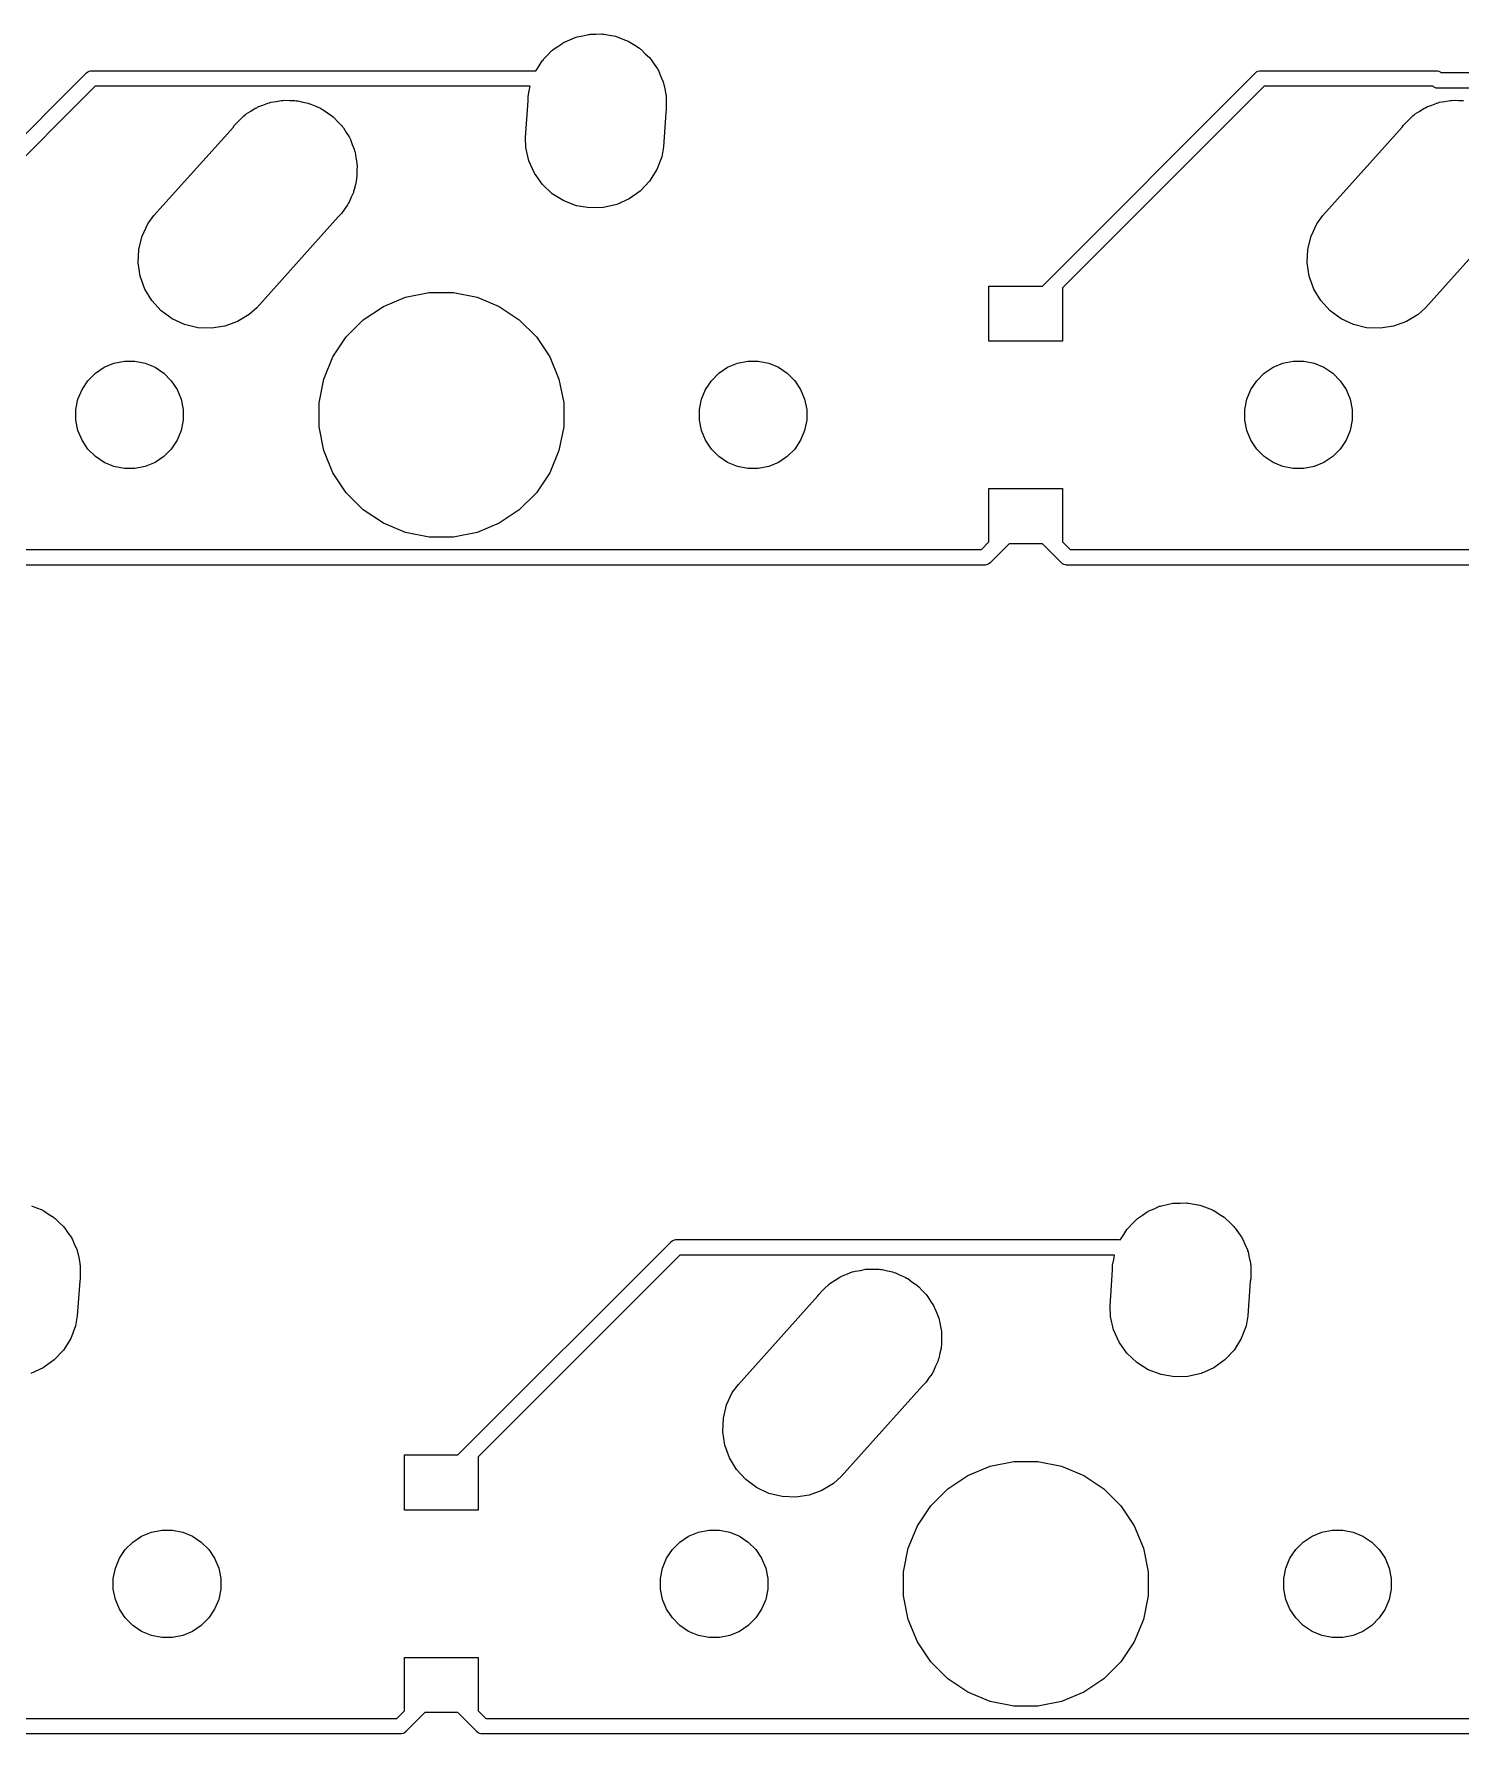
# Model space of a CAD drawing. Extents: x -26.1 to -7.5, y -7.6 to -2.3.
# Drawn here: x -10.236 to -9.32, y -4.317 to -3.227 of the extents above; entities that cross this region are included whole.
import ezdxf

# ---------------------------------------------------------------- set-up
doc = ezdxf.new("R2010")
doc.units = 0
doc.header["$MEASUREMENT"] = 0
doc.layers.add('BLACK', color=7, linetype='CONTINUOUS')

msp = doc.modelspace()

# ---------------------------------------------------------------- linework, layer by layer
at = {"layer": 'BLACK', "linetype": 'CONTINUOUS'}
for p, q in [((-9.8889, -3.22881), (-9.88826, -3.22866)), ((-9.88826, -3.22866), (-9.88766, -3.22841)), ((-9.88766, -3.22841), (-9.88402, -3.22769)), ((-9.88402, -3.22769), (-9.8804, -3.22686)), ((-9.8804, -3.22686), (-9.87974, -3.22684)), ((-9.87974, -3.22684), (-9.8791, -3.22671)), ((-9.8791, -3.22671), (-9.87539, -3.22671)), ((-9.87539, -3.22671), (-9.87168, -3.2266)), ((-9.87168, -3.2266), (-9.87103, -3.22671)), ((-9.87103, -3.22671), (-9.87038, -3.22671)), ((-9.87038, -3.22671), (-9.86674, -3.22743)), ((-9.86674, -3.22743), (-9.86307, -3.22805)), ((-9.86307, -3.22805), (-9.86246, -3.22828)), ((-9.86246, -3.22828), (-9.86182, -3.22841)), ((-9.86182, -3.22841), (-9.85839, -3.22983)), ((-9.90652, -3.24014), (-9.90397, -3.23744)), ((-9.90397, -3.23744), (-9.90344, -3.23706)), ((-9.90344, -3.23706), (-9.90297, -3.2366)), ((-9.90297, -3.2366), (-9.89989, -3.23453)), ((-9.89989, -3.23453), (-9.89686, -3.23238)), ((-9.89686, -3.23238), (-9.89626, -3.23211)), ((-9.89626, -3.23211), (-9.89572, -3.23175)), ((-9.89572, -3.23175), (-9.89229, -3.23033)), ((-9.89229, -3.23033), (-9.8889, -3.22881)), ((-9.85839, -3.22983), (-9.85492, -3.23115)), ((-9.85492, -3.23115), (-9.85437, -3.2315)), ((-9.85437, -3.2315), (-9.85376, -3.23175)), ((-9.85376, -3.23175), (-9.85067, -3.23381)), ((-9.85067, -3.23381), (-9.84753, -3.23578)), ((-9.84753, -3.23578), (-9.84705, -3.23623)), ((-9.84705, -3.23623), (-9.84651, -3.2366)), ((-9.84651, -3.2366), (-9.84388, -3.23922)), ((-9.84388, -3.23922), (-9.84118, -3.24177)), ((-10.2016, -3.25098), (-10.2008, -3.25052)), ((-10.2008, -3.25052), (-10.1998, -3.25023)), ((-10.1998, -3.25023), (-10.1993, -3.25018)), ((-10.1993, -3.25018), (-10.1989, -3.25013)), ((-10.1989, -3.25013), (-10.1986, -3.25016)), ((-10.1986, -3.25016), (-9.91524, -3.25016)), ((-9.91524, -3.25016), (-9.91499, -3.25013)), ((-9.91499, -3.25013), (-9.91475, -3.25016)), ((-9.91475, -3.25016), (-9.91407, -3.25022)), ((-9.91407, -3.25022), (-9.91399, -3.25002)), ((-9.91399, -3.25002), (-9.91193, -3.24693)), ((-9.91193, -3.24693), (-9.90996, -3.24379)), ((-9.90996, -3.24379), (-9.90951, -3.24331)), ((-9.90951, -3.24331), (-9.90914, -3.24277)), ((-9.90914, -3.24277), (-9.90652, -3.24014)), ((-9.84118, -3.24177), (-9.8408, -3.2423)), ((-9.8408, -3.2423), (-9.84034, -3.24277)), ((-9.84034, -3.24277), (-9.83827, -3.24585)), ((-9.83827, -3.24585), (-9.83612, -3.24888)), ((-9.83612, -3.24888), (-9.83585, -3.24948)), ((-9.83585, -3.24948), (-9.83549, -3.25002)), ((-9.83549, -3.25002), (-9.83407, -3.25345)), ((-9.45165, -3.25098), (-9.45078, -3.25052)), ((-9.45078, -3.25052), (-9.44984, -3.25023)), ((-9.44984, -3.25023), (-9.44933, -3.25018)), ((-9.44933, -3.25018), (-9.44886, -3.25013)), ((-9.44886, -3.25013), (-9.44861, -3.25016)), ((-9.44861, -3.25016), (-9.33683, -3.25016)), ((-9.33683, -3.25016), (-9.33658, -3.25013)), ((-9.33658, -3.25013), (-9.33634, -3.25016)), ((-9.33634, -3.25016), (-9.3356, -3.25023)), ((-9.3356, -3.25023), (-9.33466, -3.25052)), ((-9.33466, -3.25052), (-9.33379, -3.25098)), ((-10.3391, -3.38832), (-10.2026, -3.2518)), ((-10.1968, -3.26016), (-10.3261, -3.38949)), ((-10.2026, -3.2518), (-10.2024, -3.2516)), ((-10.2024, -3.2516), (-10.2016, -3.25098)), ((-9.91783, -3.26016), (-10.1968, -3.26016)), ((-9.91831, -3.26299), (-9.91783, -3.26016)), ((-9.83407, -3.25345), (-9.83255, -3.25684)), ((-9.83255, -3.25684), (-9.8324, -3.25748)), ((-9.8324, -3.25748), (-9.83215, -3.25808)), ((-9.83215, -3.25808), (-9.83143, -3.26172)), ((-9.58909, -3.38832), (-9.45257, -3.2518)), ((-9.44679, -3.26016), (-9.57612, -3.38949)), ((-9.45257, -3.2518), (-9.45241, -3.2516)), ((-9.45241, -3.2516), (-9.45165, -3.25098)), ((-9.33863, -3.26016), (-9.44679, -3.26016)), ((-9.33818, -3.26053), (-9.33863, -3.26016)), ((-9.33731, -3.261), (-9.33818, -3.26053)), ((-9.33637, -3.26128), (-9.33731, -3.261)), ((-9.33539, -3.26138), (-9.33637, -3.26128)), ((-9.33514, -3.26135), (-9.33539, -3.26138)), ((-9.16803, -3.26135), (-9.33514, -3.26135)), ((-9.33379, -3.25098), (-9.33334, -3.25135)), ((-9.33334, -3.25135), (-9.16466, -3.25135)), ((-10.0924, -3.27338), (-10.0892, -3.27223)), ((-10.0892, -3.27223), (-10.0861, -3.27093)), ((-10.0861, -3.27093), (-10.0851, -3.27074)), ((-10.0851, -3.27074), (-10.0842, -3.2704)), ((-10.0842, -3.2704), (-10.0808, -3.26989)), ((-10.0808, -3.26989), (-10.0775, -3.26923)), ((-10.0775, -3.26923), (-10.0765, -3.26923)), ((-10.0765, -3.26923), (-10.0756, -3.26908)), ((-10.0756, -3.26908), (-10.0722, -3.26923)), ((-10.0722, -3.26923), (-10.0688, -3.26923)), ((-10.0688, -3.26923), (-10.0678, -3.26942)), ((-10.0678, -3.26942), (-10.0669, -3.26946)), ((-10.0669, -3.26946), (-10.0636, -3.27027)), ((-10.0636, -3.27027), (-10.0602, -3.27093)), ((-10.0602, -3.27093), (-10.0593, -3.27131)), ((-10.0593, -3.27131), (-10.0584, -3.27154)), ((-10.0584, -3.27154), (-10.0553, -3.27297)), ((-9.92065, -3.29296), (-9.91903, -3.26947)), ((-9.91903, -3.26664), (-9.91831, -3.26299)), ((-9.91903, -3.26947), (-9.91903, -3.26664)), ((-9.83143, -3.26172), (-9.8306, -3.26534)), ((-9.8306, -3.26534), (-9.83058, -3.266)), ((-9.83058, -3.266), (-9.83045, -3.26664)), ((-9.83045, -3.26664), (-9.83045, -3.27035)), ((-9.83045, -3.27035), (-9.8304, -3.27188)), ((-9.8304, -3.27188), (-9.83045, -3.27253)), ((-9.3424, -3.27338), (-9.33921, -3.27223)), ((-9.33921, -3.27223), (-9.33608, -3.27093)), ((-9.33608, -3.27093), (-9.33512, -3.27074)), ((-9.33512, -3.27074), (-9.3342, -3.2704)), ((-9.3342, -3.2704), (-9.33085, -3.26989)), ((-9.33085, -3.26989), (-9.32753, -3.26923)), ((-9.32753, -3.26923), (-9.32654, -3.26923)), ((-9.32654, -3.26923), (-9.32557, -3.26908)), ((-9.32557, -3.26908), (-9.32219, -3.26923)), ((-9.32219, -3.26923), (-9.3188, -3.26923)), ((-10.1076, -3.28529), (-10.1053, -3.28305)), ((-10.1053, -3.28305), (-10.1047, -3.28232)), ((-10.1047, -3.28232), (-10.1038, -3.28151)), ((-10.1038, -3.28151), (-10.1014, -3.27912)), ((-10.1014, -3.27912), (-10.1006, -3.27857)), ((-10.1006, -3.27857), (-10.0999, -3.27791)), ((-10.0999, -3.27791), (-10.097, -3.27615)), ((-10.097, -3.27615), (-10.0941, -3.27427)), ((-10.0941, -3.27427), (-10.0932, -3.27389)), ((-10.0932, -3.27389), (-10.0924, -3.27338)), ((-10.0553, -3.27297), (-10.0522, -3.27427)), ((-10.0522, -3.27427), (-10.0514, -3.27482)), ((-10.0514, -3.27482), (-10.0505, -3.27523)), ((-10.0505, -3.27523), (-10.0477, -3.27724)), ((-10.0477, -3.27724), (-10.0449, -3.27912)), ((-10.0449, -3.27912), (-10.0442, -3.27981)), ((-10.0442, -3.27981), (-10.0434, -3.28039)), ((-10.0434, -3.28039), (-10.0412, -3.28289)), ((-10.0412, -3.28289), (-10.0388, -3.28529)), ((-9.83075, -3.27687), (-9.83228, -3.29905)), ((-9.83045, -3.27536), (-9.83075, -3.27687)), ((-9.83045, -3.27253), (-9.83045, -3.27536)), ((-9.35757, -3.28529), (-9.35533, -3.28305)), ((-9.35533, -3.28305), (-9.35468, -3.28232)), ((-9.35468, -3.28232), (-9.35379, -3.28151)), ((-9.35379, -3.28151), (-9.3514, -3.27912)), ((-9.3514, -3.27912), (-9.35058, -3.27857)), ((-9.35058, -3.27857), (-9.34986, -3.27791)), ((-9.34986, -3.27791), (-9.34696, -3.27615)), ((-9.34696, -3.27615), (-9.34415, -3.27427)), ((-9.34415, -3.27427), (-9.34324, -3.27389)), ((-9.34324, -3.27389), (-9.3424, -3.27338)), ((-10.1592, -3.34304), (-10.1082, -3.28629)), ((-10.1082, -3.28629), (-10.1076, -3.28529)), ((-10.0388, -3.28529), (-10.0382, -3.2861)), ((-10.0382, -3.2861), (-10.0376, -3.28683)), ((-10.0376, -3.28683), (-10.0358, -3.28973)), ((-10.0358, -3.28973), (-10.0339, -3.29254)), ((-10.0339, -3.29254), (-10.0335, -3.29345)), ((-10.0335, -3.29345), (-10.033, -3.29429)), ((-9.92046, -3.29949), (-9.92065, -3.29296)), ((-9.40916, -3.34304), (-9.35824, -3.28629)), ((-9.35824, -3.28629), (-9.35757, -3.28529)), ((-10.033, -3.29429), (-10.0319, -3.29747)), ((-10.0319, -3.29747), (-10.0306, -3.3006)), ((-10.0306, -3.3006), (-10.0304, -3.30156)), ((-10.0304, -3.30156), (-10.03, -3.30249)), ((-10.03, -3.30249), (-10.0295, -3.30584)), ((-9.91851, -3.308), (-9.92046, -3.29949)), ((-9.83228, -3.29905), (-9.83337, -3.3055)), ((-10.0295, -3.30584), (-10.0289, -3.30916)), ((-10.0289, -3.30916), (-10.0289, -3.31014)), ((-10.0289, -3.31014), (-10.0287, -3.31111)), ((-10.0287, -3.31111), (-10.0289, -3.3145)), ((-10.0289, -3.3145), (-10.0289, -3.31788)), ((-9.91493, -3.31596), (-9.91851, -3.308)), ((-9.90988, -3.32307), (-9.91493, -3.31596)), ((-9.83647, -3.31365), (-9.8411, -3.32105)), ((-9.83337, -3.3055), (-9.83647, -3.31365)), ((-10.0306, -3.32644), (-10.031, -3.32735)), ((-10.0299, -3.32312), (-10.0306, -3.32644)), ((-10.0291, -3.31983), (-10.0299, -3.32312)), ((-10.0289, -3.31788), (-10.0291, -3.31885)), ((-10.0291, -3.31885), (-10.0291, -3.31983)), ((-9.90353, -3.32905), (-9.90988, -3.32307)), ((-9.8411, -3.32105), (-9.84708, -3.3274)), ((-10.0349, -3.33621), (-10.0369, -3.33894)), ((-10.0345, -3.33532), (-10.0349, -3.33621)), ((-10.0339, -3.3345), (-10.0345, -3.33532)), ((-10.0326, -3.33137), (-10.0339, -3.3345)), ((-10.0312, -3.3283), (-10.0326, -3.33137)), ((-10.031, -3.32735), (-10.0312, -3.3283)), ((-9.89614, -3.33368), (-9.90353, -3.32905)), ((-9.88798, -3.33678), (-9.89614, -3.33368)), ((-9.87938, -3.33823), (-9.88798, -3.33678)), ((-9.86215, -3.33603), (-9.87066, -3.33798)), ((-9.85419, -3.33245), (-9.86215, -3.33603)), ((-9.84708, -3.3274), (-9.85419, -3.33245)), ((-10.1667, -3.35622), (-10.163, -3.34831)), ((-10.163, -3.34831), (-10.1592, -3.34304)), ((-10.041, -3.34399), (-10.0932, -3.4022)), ((-10.0388, -3.34175), (-10.041, -3.34399)), ((-10.0369, -3.33894), (-10.0388, -3.34175)), ((-9.87066, -3.33798), (-9.87938, -3.33823)), ((-9.41672, -3.35622), (-9.41303, -3.34831)), ((-9.41303, -3.34831), (-9.40916, -3.34304)), ((-9.291, -3.34399), (-9.34323, -3.4022)), ((-10.1688, -3.36469), (-10.1667, -3.35622)), ((-9.4188, -3.36469), (-9.41672, -3.35622)), ((-10.1692, -3.37341), (-10.1688, -3.36469)), ((-9.41918, -3.37341), (-9.4188, -3.36469)), ((-10.1679, -3.38203), (-10.1692, -3.37341)), ((-9.41786, -3.38203), (-9.41918, -3.37341)), ((-10.1649, -3.39023), (-10.1679, -3.38203)), ((-10.1604, -3.39769), (-10.1649, -3.39023)), ((-9.62336, -3.42376), (-9.62336, -3.38832)), ((-9.62336, -3.38832), (-9.58909, -3.38832)), ((-9.57612, -3.38949), (-9.57612, -3.42376)), ((-9.41488, -3.39023), (-9.41786, -3.38203)), ((-9.41035, -3.39769), (-9.41488, -3.39023)), ((-10.1545, -3.40413), (-10.1604, -3.39769)), ((-10.0932, -3.4022), (-10.098, -3.40661)), ((-10.0248, -3.41003), (-10.0119, -3.40143)), ((-10.0119, -3.40143), (-9.99764, -3.39552)), ((-9.99764, -3.39552), (-9.98247, -3.3925)), ((-9.98247, -3.3925), (-9.96701, -3.3925)), ((-9.96701, -3.3925), (-9.95184, -3.39552)), ((-9.95184, -3.39552), (-9.93756, -3.40143)), ((-9.93756, -3.40143), (-9.9247, -3.41003)), ((-9.40446, -3.40413), (-9.41035, -3.39769)), ((-9.34323, -3.4022), (-9.34805, -3.40661)), ((-10.1474, -3.40929), (-10.1545, -3.40413)), ((-10.1395, -3.41298), (-10.1474, -3.40929)), ((-10.131, -3.41506), (-10.1395, -3.41298)), ((-10.1137, -3.41412), (-10.1223, -3.41544)), ((-10.1055, -3.41114), (-10.1137, -3.41412)), ((-10.098, -3.40661), (-10.1055, -3.41114)), ((-10.0357, -3.42096), (-10.0248, -3.41003)), ((-9.9247, -3.41003), (-9.91377, -3.42096)), ((-9.39743, -3.40929), (-9.40446, -3.40413)), ((-9.38952, -3.41298), (-9.39743, -3.40929)), ((-9.38105, -3.41506), (-9.38952, -3.41298)), ((-9.36371, -3.41412), (-9.37233, -3.41544)), ((-9.35551, -3.41114), (-9.36371, -3.41412)), ((-9.34805, -3.40661), (-9.35551, -3.41114)), ((-10.1223, -3.41544), (-10.131, -3.41506)), ((-10.0443, -3.43382), (-10.0357, -3.42096)), ((-9.91377, -3.42096), (-9.90517, -3.43382)), ((-9.57612, -3.42376), (-9.62336, -3.42376)), ((-9.37233, -3.41544), (-9.38105, -3.41506)), ((-10.0502, -3.4481), (-10.0443, -3.43382)), ((-9.90517, -3.43382), (-9.89926, -3.4481)), ((-10.2015, -3.44904), (-10.1967, -3.44424)), ((-10.1967, -3.44424), (-10.1911, -3.44047)), ((-10.1911, -3.44047), (-10.1848, -3.43788)), ((-10.1848, -3.43788), (-10.1781, -3.43655)), ((-10.1781, -3.43655), (-10.1713, -3.43655)), ((-10.1713, -3.43655), (-10.1647, -3.43788)), ((-10.1647, -3.43788), (-10.1584, -3.44047)), ((-10.1584, -3.44047), (-10.1528, -3.44424)), ((-10.1528, -3.44424), (-10.148, -3.44904)), ((-9.8015, -3.44904), (-9.7967, -3.44424)), ((-9.7967, -3.44424), (-9.79106, -3.44047)), ((-9.79106, -3.44047), (-9.78479, -3.43788)), ((-9.78479, -3.43788), (-9.77813, -3.43655)), ((-9.77813, -3.43655), (-9.77135, -3.43655)), ((-9.77135, -3.43655), (-9.76469, -3.43788)), ((-9.76469, -3.43788), (-9.75842, -3.44047)), ((-9.75842, -3.44047), (-9.75278, -3.44424)), ((-9.75278, -3.44424), (-9.74798, -3.44904)), ((-9.4515, -3.44904), (-9.4467, -3.44424)), ((-9.4467, -3.44424), (-9.44106, -3.44047)), ((-9.44106, -3.44047), (-9.43479, -3.43788)), ((-9.43479, -3.43788), (-9.42813, -3.43655)), ((-9.42813, -3.43655), (-9.42135, -3.43655)), ((-9.42135, -3.43655), (-9.41469, -3.43788)), ((-9.41469, -3.43788), (-9.40842, -3.44047)), ((-9.40842, -3.44047), (-9.40278, -3.44424)), ((-9.40278, -3.44424), (-9.39798, -3.44904)), ((-10.2079, -3.46095), (-10.2053, -3.45468)), ((-10.2053, -3.45468), (-10.2015, -3.44904)), ((-10.148, -3.44904), (-10.1442, -3.45468)), ((-10.1442, -3.45468), (-10.1416, -3.46095)), ((-10.0532, -3.46327), (-10.0502, -3.4481)), ((-9.89926, -3.4481), (-9.89624, -3.46327)), ((-9.80787, -3.46095), (-9.80527, -3.45468)), ((-9.80527, -3.45468), (-9.8015, -3.44904)), ((-9.74798, -3.44904), (-9.74421, -3.45468)), ((-9.74421, -3.45468), (-9.74162, -3.46095)), ((-9.45787, -3.46095), (-9.45527, -3.45468)), ((-9.45527, -3.45468), (-9.4515, -3.44904)), ((-9.39798, -3.44904), (-9.39421, -3.45468)), ((-9.39421, -3.45468), (-9.39162, -3.46095)), ((-10.2092, -3.46761), (-10.2079, -3.46095)), ((-10.2092, -3.47439), (-10.2092, -3.46761)), ((-10.1416, -3.46095), (-10.1403, -3.46761)), ((-10.1403, -3.46761), (-10.1403, -3.47439)), ((-10.0532, -3.47873), (-10.0532, -3.46327)), ((-9.89624, -3.46327), (-9.89624, -3.47873)), ((-9.80919, -3.46761), (-9.80787, -3.46095)), ((-9.80919, -3.47439), (-9.80919, -3.46761)), ((-9.74162, -3.46095), (-9.74029, -3.46761)), ((-9.74029, -3.46761), (-9.74029, -3.47439)), ((-9.45919, -3.46761), (-9.45787, -3.46095)), ((-9.45919, -3.47439), (-9.45919, -3.46761)), ((-9.39162, -3.46095), (-9.39029, -3.46761)), ((-9.39029, -3.46761), (-9.39029, -3.47439)), ((-10.2079, -3.48105), (-10.2092, -3.47439)), ((-10.1403, -3.47439), (-10.1416, -3.48105)), ((-10.0502, -3.4939), (-10.0532, -3.47873)), ((-9.89624, -3.47873), (-9.89926, -3.4939)), ((-9.80787, -3.48105), (-9.80919, -3.47439)), ((-9.74029, -3.47439), (-9.74162, -3.48105)), ((-9.45787, -3.48105), (-9.45919, -3.47439)), ((-9.39029, -3.47439), (-9.39162, -3.48105)), ((-10.2053, -3.48732), (-10.2079, -3.48105)), ((-10.2015, -3.49296), (-10.2053, -3.48732)), ((-10.1442, -3.48732), (-10.148, -3.49296)), ((-10.1416, -3.48105), (-10.1442, -3.48732)), ((-9.80527, -3.48732), (-9.80787, -3.48105)), ((-9.8015, -3.49296), (-9.80527, -3.48732)), ((-9.74421, -3.48732), (-9.74798, -3.49296)), ((-9.74162, -3.48105), (-9.74421, -3.48732)), ((-9.45527, -3.48732), (-9.45787, -3.48105)), ((-9.4515, -3.49296), (-9.45527, -3.48732)), ((-9.39421, -3.48732), (-9.39798, -3.49296)), ((-9.39162, -3.48105), (-9.39421, -3.48732)), ((-10.1967, -3.49776), (-10.2015, -3.49296)), ((-10.1911, -3.50153), (-10.1967, -3.49776)), ((-10.1528, -3.49776), (-10.1584, -3.50153)), ((-10.148, -3.49296), (-10.1528, -3.49776)), ((-10.0443, -3.50818), (-10.0502, -3.4939)), ((-9.89926, -3.4939), (-9.90517, -3.50818)), ((-9.7967, -3.49776), (-9.8015, -3.49296)), ((-9.79106, -3.50153), (-9.7967, -3.49776)), ((-9.75278, -3.49776), (-9.75842, -3.50153)), ((-9.74798, -3.49296), (-9.75278, -3.49776)), ((-9.4467, -3.49776), (-9.4515, -3.49296)), ((-9.44106, -3.50153), (-9.4467, -3.49776)), ((-9.40278, -3.49776), (-9.40842, -3.50153)), ((-9.39798, -3.49296), (-9.40278, -3.49776)), ((-10.1848, -3.50412), (-10.1911, -3.50153)), ((-10.1781, -3.50545), (-10.1848, -3.50412)), ((-10.1713, -3.50545), (-10.1781, -3.50545)), ((-10.1647, -3.50412), (-10.1713, -3.50545)), ((-10.1584, -3.50153), (-10.1647, -3.50412)), ((-10.0357, -3.52104), (-10.0443, -3.50818)), ((-9.90517, -3.50818), (-9.91377, -3.52104)), ((-9.78479, -3.50412), (-9.79106, -3.50153)), ((-9.77813, -3.50545), (-9.78479, -3.50412)), ((-9.77135, -3.50545), (-9.77813, -3.50545)), ((-9.76469, -3.50412), (-9.77135, -3.50545)), ((-9.75842, -3.50153), (-9.76469, -3.50412)), ((-9.43479, -3.50412), (-9.44106, -3.50153)), ((-9.42813, -3.50545), (-9.43479, -3.50412)), ((-9.42135, -3.50545), (-9.42813, -3.50545)), ((-9.41469, -3.50412), (-9.42135, -3.50545)), ((-9.40842, -3.50153), (-9.41469, -3.50412)), ((-10.0248, -3.53197), (-10.0357, -3.52104)), ((-9.91377, -3.52104), (-9.9247, -3.53197)), ((-9.62336, -3.55251), (-9.62336, -3.51824)), ((-9.62336, -3.51824), (-9.57612, -3.51824)), ((-9.57612, -3.51824), (-9.57612, -3.55251)), ((-10.0119, -3.54057), (-10.0248, -3.53197)), ((-9.9247, -3.53197), (-9.93756, -3.54057)), ((-9.99764, -3.54648), (-10.0119, -3.54057)), ((-9.93756, -3.54057), (-9.95184, -3.54648)), ((-9.98247, -3.5495), (-9.99764, -3.54648)), ((-9.96701, -3.5495), (-9.98247, -3.5495)), ((-9.95184, -3.54648), (-9.96701, -3.5495)), ((-9.62822, -3.55737), (-9.62336, -3.55251)), ((-9.61039, -3.55368), (-9.62244, -3.56574)), ((-9.58909, -3.55368), (-9.61039, -3.55368)), ((-9.57704, -3.56574), (-9.58909, -3.55368)), ((-9.57612, -3.55251), (-9.57126, -3.55737)), ((-10.3213, -3.55737), (-9.62822, -3.55737)), ((-9.62336, -3.56655), (-9.62423, -3.56702)), ((-9.6226, -3.56593), (-9.62336, -3.56655)), ((-9.62244, -3.56574), (-9.6226, -3.56593)), ((-9.57688, -3.56593), (-9.57704, -3.56574)), ((-9.57612, -3.56655), (-9.57688, -3.56593)), ((-9.57525, -3.56702), (-9.57612, -3.56655)), ((-9.57126, -3.55737), (-8.87922, -3.55737)), ((-9.6264, -3.56737), (-10.3231, -3.56737)), ((-9.62615, -3.5674), (-9.6264, -3.56737)), ((-9.62591, -3.56737), (-9.62615, -3.5674)), ((-9.62517, -3.5673), (-9.62591, -3.56737)), ((-9.62423, -3.56702), (-9.62517, -3.5673)), ((-9.57431, -3.5673), (-9.57525, -3.56702)), ((-9.57357, -3.56737), (-9.57431, -3.5673)), ((-9.57333, -3.5674), (-9.57357, -3.56737)), ((-9.57357, -3.56737), (-9.57357, -3.56737)), ((-9.57308, -3.56737), (-9.57333, -3.5674)), ((-8.8774, -3.56737), (-9.57308, -3.56737)), ((-10.2378, -3.97841), (-10.2344, -3.97983)), ((-10.2344, -3.97983), (-10.2309, -3.98115)), ((-10.2309, -3.98115), (-10.2304, -3.9815)), ((-9.52072, -3.98175), (-9.51729, -3.98033)), ((-9.51729, -3.98033), (-9.5139, -3.97881)), ((-9.5139, -3.97881), (-9.51326, -3.97866)), ((-9.51326, -3.97866), (-9.51266, -3.97841)), ((-9.51266, -3.97841), (-9.50902, -3.97769)), ((-9.50902, -3.97769), (-9.5054, -3.97686)), ((-9.5054, -3.97686), (-9.50474, -3.97684)), ((-9.50474, -3.97684), (-9.5041, -3.97671)), ((-9.5041, -3.97671), (-9.50039, -3.97671)), ((-9.50039, -3.97671), (-9.49668, -3.9766)), ((-9.49668, -3.9766), (-9.49603, -3.97671)), ((-9.49603, -3.97671), (-9.49538, -3.97671)), ((-9.49538, -3.97671), (-9.49174, -3.97743)), ((-9.49174, -3.97743), (-9.48807, -3.97805)), ((-9.48807, -3.97805), (-9.48746, -3.97828)), ((-9.48746, -3.97828), (-9.48682, -3.97841)), ((-9.48682, -3.97841), (-9.48339, -3.97983)), ((-9.48339, -3.97983), (-9.47992, -3.98115)), ((-9.47992, -3.98115), (-9.47937, -3.9815)), ((-10.2304, -3.9815), (-10.2298, -3.98175)), ((-10.2298, -3.98175), (-10.2267, -3.98381)), ((-10.2267, -3.98381), (-10.2235, -3.98578)), ((-10.2235, -3.98578), (-10.2231, -3.98623)), ((-10.2231, -3.98623), (-10.2225, -3.9866)), ((-10.2225, -3.9866), (-10.2199, -3.98922)), ((-10.2199, -3.98922), (-10.2172, -3.99177)), ((-10.2172, -3.99177), (-10.2168, -3.9923)), ((-10.2168, -3.9923), (-10.2163, -3.99277)), ((-9.53414, -3.99277), (-9.53152, -3.99014)), ((-9.53152, -3.99014), (-9.52897, -3.98744)), ((-9.52897, -3.98744), (-9.52844, -3.98706)), ((-9.52844, -3.98706), (-9.52797, -3.9866)), ((-9.52797, -3.9866), (-9.52489, -3.98453)), ((-9.52489, -3.98453), (-9.52186, -3.98238)), ((-9.52186, -3.98238), (-9.52126, -3.98211)), ((-9.52126, -3.98211), (-9.52072, -3.98175)), ((-9.47937, -3.9815), (-9.47876, -3.98175)), ((-9.47876, -3.98175), (-9.47567, -3.98381)), ((-9.47567, -3.98381), (-9.47253, -3.98578)), ((-9.47253, -3.98578), (-9.47205, -3.98623)), ((-9.47205, -3.98623), (-9.47151, -3.9866)), ((-9.47151, -3.9866), (-9.46888, -3.98922)), ((-9.46888, -3.98922), (-9.46618, -3.99177)), ((-9.46618, -3.99177), (-9.4658, -3.9923)), ((-9.4658, -3.9923), (-9.46534, -3.99277)), ((-10.2163, -3.99277), (-10.2143, -3.99585)), ((-10.2143, -3.99585), (-10.2121, -3.99888)), ((-10.2121, -3.99888), (-10.2119, -3.99948)), ((-10.2119, -3.99948), (-10.2115, -4.00002)), ((-10.2115, -4.00002), (-10.2101, -4.00345)), ((-9.96409, -4.13832), (-9.82757, -4.0018)), ((-9.82757, -4.0018), (-9.82741, -4.0016)), ((-9.82741, -4.0016), (-9.82665, -4.00098)), ((-9.82665, -4.00098), (-9.82578, -4.00052)), ((-9.82578, -4.00052), (-9.82484, -4.00023)), ((-9.82484, -4.00023), (-9.82433, -4.00018)), ((-9.82433, -4.00018), (-9.82386, -4.00013)), ((-9.82386, -4.00013), (-9.82361, -4.00016)), ((-9.82361, -4.00016), (-9.54024, -4.00016)), ((-9.54024, -4.00016), (-9.53999, -4.00013)), ((-9.53999, -4.00013), (-9.53975, -4.00016)), ((-9.53975, -4.00016), (-9.53907, -4.00022)), ((-9.53907, -4.00022), (-9.53899, -4.00002)), ((-9.53899, -4.00002), (-9.53693, -3.99693)), ((-9.53693, -3.99693), (-9.53496, -3.99379)), ((-9.53496, -3.99379), (-9.53451, -3.99331)), ((-9.53451, -3.99331), (-9.53414, -3.99277)), ((-9.46534, -3.99277), (-9.46327, -3.99585)), ((-9.46327, -3.99585), (-9.46112, -3.99888)), ((-9.46112, -3.99888), (-9.46085, -3.99948)), ((-9.46085, -3.99948), (-9.46049, -4.00002)), ((-9.46049, -4.00002), (-9.45907, -4.00345)), ((-10.2101, -4.00345), (-10.2085, -4.00684)), ((-10.2085, -4.00684), (-10.2084, -4.00748)), ((-10.2084, -4.00748), (-10.2082, -4.00808)), ((-10.2082, -4.00808), (-10.2074, -4.01172)), ((-10.2074, -4.01172), (-10.2066, -4.01534)), ((-9.82179, -4.01016), (-9.95112, -4.13949)), ((-9.54283, -4.01016), (-9.82179, -4.01016)), ((-9.54403, -4.01664), (-9.54331, -4.01299)), ((-9.54331, -4.01299), (-9.54283, -4.01016)), ((-9.45907, -4.00345), (-9.45755, -4.00684)), ((-9.45755, -4.00684), (-9.4574, -4.00748)), ((-9.4574, -4.00748), (-9.45715, -4.00808)), ((-9.45715, -4.00808), (-9.45643, -4.01172)), ((-9.45643, -4.01172), (-9.4556, -4.01534)), ((-10.2066, -4.01534), (-10.2066, -4.016)), ((-10.2066, -4.016), (-10.2064, -4.01664)), ((-10.2064, -4.01664), (-10.2064, -4.02035)), ((-10.2064, -4.02035), (-10.2064, -4.02188)), ((-10.2064, -4.02188), (-10.2064, -4.02253)), ((-10.2064, -4.02253), (-10.2064, -4.02536)), ((-9.72196, -4.02615), (-9.71915, -4.02427)), ((-9.71915, -4.02427), (-9.71824, -4.02389)), ((-9.71824, -4.02389), (-9.7174, -4.02338)), ((-9.7174, -4.02338), (-9.71421, -4.02223)), ((-9.71421, -4.02223), (-9.71108, -4.02093)), ((-9.71108, -4.02093), (-9.71012, -4.02074)), ((-9.71012, -4.02074), (-9.7092, -4.0204)), ((-9.7092, -4.0204), (-9.70585, -4.01989)), ((-9.70585, -4.01989), (-9.70253, -4.01923)), ((-9.70253, -4.01923), (-9.70154, -4.01923)), ((-9.70154, -4.01923), (-9.70057, -4.01908)), ((-9.70057, -4.01908), (-9.69719, -4.01923)), ((-9.69719, -4.01923), (-9.6938, -4.01923)), ((-9.6938, -4.01923), (-9.69284, -4.01942)), ((-9.69284, -4.01942), (-9.69186, -4.01946)), ((-9.69186, -4.01946), (-9.68857, -4.02027)), ((-9.68857, -4.02027), (-9.68525, -4.02093)), ((-9.68525, -4.02093), (-9.68434, -4.02131)), ((-9.68434, -4.02131), (-9.68338, -4.02154)), ((-9.68338, -4.02154), (-9.68031, -4.02297)), ((-9.68031, -4.02297), (-9.67719, -4.02427)), ((-9.67719, -4.02427), (-9.67637, -4.02482)), ((-9.67637, -4.02482), (-9.67548, -4.02523)), ((-9.54565, -4.04296), (-9.54403, -4.01947)), ((-9.54403, -4.01947), (-9.54403, -4.01664)), ((-9.4556, -4.01534), (-9.45558, -4.016)), ((-9.45558, -4.016), (-9.45545, -4.01664)), ((-9.45545, -4.01664), (-9.45545, -4.02035)), ((-9.45545, -4.02035), (-9.4554, -4.02188)), ((-9.4554, -4.02188), (-9.45545, -4.02253)), ((-9.45545, -4.02253), (-9.45545, -4.02536)), ((-10.2067, -4.02687), (-10.2083, -4.04905)), ((-10.2064, -4.02536), (-10.2067, -4.02687)), ((-9.73324, -4.03629), (-9.73257, -4.03529)), ((-9.73257, -4.03529), (-9.73033, -4.03305)), ((-9.73033, -4.03305), (-9.72968, -4.03232)), ((-9.72968, -4.03232), (-9.72879, -4.03151)), ((-9.72879, -4.03151), (-9.7264, -4.02912)), ((-9.7264, -4.02912), (-9.72558, -4.02857)), ((-9.72558, -4.02857), (-9.72486, -4.02791)), ((-9.72486, -4.02791), (-9.72196, -4.02615)), ((-9.67548, -4.02523), (-9.67275, -4.02724)), ((-9.67275, -4.02724), (-9.66993, -4.02912)), ((-9.66993, -4.02912), (-9.66924, -4.02981)), ((-9.66924, -4.02981), (-9.66844, -4.03039)), ((-9.66844, -4.03039), (-9.66616, -4.03289)), ((-9.66616, -4.03289), (-9.66376, -4.03529)), ((-9.66376, -4.03529), (-9.66322, -4.0361)), ((-9.45575, -4.02687), (-9.45728, -4.04905)), ((-9.45545, -4.02536), (-9.45575, -4.02687)), ((-9.78416, -4.09304), (-9.73324, -4.03629)), ((-9.66322, -4.0361), (-9.66255, -4.03683)), ((-9.66255, -4.03683), (-9.6608, -4.03973)), ((-9.6608, -4.03973), (-9.65891, -4.04254)), ((-9.65891, -4.04254), (-9.65854, -4.04345)), ((-9.65854, -4.04345), (-9.65803, -4.04429)), ((-9.65803, -4.04429), (-9.65687, -4.04747)), ((-9.54546, -4.04949), (-9.54565, -4.04296)), ((-10.2094, -4.0555), (-10.2125, -4.06365)), ((-10.2083, -4.04905), (-10.2094, -4.0555)), ((-9.65687, -4.04747), (-9.65558, -4.0506)), ((-9.65558, -4.0506), (-9.65538, -4.05156)), ((-9.65538, -4.05156), (-9.65505, -4.05249)), ((-9.65505, -4.05249), (-9.65453, -4.05584)), ((-9.65453, -4.05584), (-9.65387, -4.05916)), ((-9.54351, -4.058), (-9.54546, -4.04949)), ((-9.45837, -4.0555), (-9.46147, -4.06365)), ((-9.45728, -4.04905), (-9.45837, -4.0555)), ((-10.2125, -4.06365), (-10.2171, -4.07105)), ((-9.65387, -4.06788), (-9.65407, -4.06885)), ((-9.65387, -4.05916), (-9.65387, -4.06014)), ((-9.65387, -4.06014), (-9.65372, -4.06111)), ((-9.65372, -4.06111), (-9.65387, -4.0645)), ((-9.65387, -4.0645), (-9.65387, -4.06788)), ((-9.53993, -4.06596), (-9.54351, -4.058)), ((-9.53488, -4.07307), (-9.53993, -4.06596)), ((-9.46147, -4.06365), (-9.4661, -4.07105)), ((-10.2231, -4.0774), (-10.2302, -4.08245)), ((-10.2171, -4.07105), (-10.2231, -4.0774)), ((-9.65619, -4.0783), (-9.65762, -4.08137)), ((-9.65595, -4.07735), (-9.65619, -4.0783)), ((-9.65558, -4.07644), (-9.65595, -4.07735)), ((-9.65492, -4.07312), (-9.65558, -4.07644)), ((-9.65411, -4.06983), (-9.65492, -4.07312)), ((-9.65407, -4.06885), (-9.65411, -4.06983)), ((-9.52853, -4.07905), (-9.53488, -4.07307)), ((-9.52114, -4.08368), (-9.52853, -4.07905)), ((-9.47208, -4.0774), (-9.47919, -4.08245)), ((-9.4661, -4.07105), (-9.47208, -4.0774)), ((-10.2302, -4.08245), (-10.2382, -4.08603)), ((-9.66188, -4.08894), (-9.66376, -4.09175)), ((-9.65988, -4.08621), (-9.66188, -4.08894)), ((-9.65946, -4.08532), (-9.65988, -4.08621)), ((-9.65891, -4.0845), (-9.65946, -4.08532)), ((-9.65762, -4.08137), (-9.65891, -4.0845)), ((-9.51298, -4.08678), (-9.52114, -4.08368)), ((-9.50438, -4.08823), (-9.51298, -4.08678)), ((-9.49566, -4.08798), (-9.50438, -4.08823)), ((-9.48715, -4.08603), (-9.49566, -4.08798)), ((-9.47919, -4.08245), (-9.48715, -4.08603)), ((-9.79172, -4.10622), (-9.78803, -4.09831)), ((-9.78803, -4.09831), (-9.78416, -4.09304)), ((-9.666, -4.09399), (-9.71823, -4.1522)), ((-9.66376, -4.09175), (-9.666, -4.09399)), ((-9.7938, -4.11469), (-9.79172, -4.10622)), ((-9.79418, -4.12341), (-9.7938, -4.11469)), ((-9.79286, -4.13203), (-9.79418, -4.12341)), ((-9.78988, -4.14023), (-9.79286, -4.13203)), ((-9.99836, -4.17376), (-9.99836, -4.13832)), ((-9.99836, -4.13832), (-9.96409, -4.13832)), ((-9.95112, -4.13949), (-9.95112, -4.17376)), ((-9.78535, -4.14769), (-9.78988, -4.14023)), ((-9.62264, -4.14552), (-9.60747, -4.1425)), ((-9.60747, -4.1425), (-9.59201, -4.1425)), ((-9.59201, -4.1425), (-9.57684, -4.14552)), ((-9.77946, -4.15413), (-9.78535, -4.14769)), ((-9.77243, -4.15929), (-9.77946, -4.15413)), ((-9.71823, -4.1522), (-9.72305, -4.15661)), ((-9.64978, -4.16003), (-9.63692, -4.15143)), ((-9.63692, -4.15143), (-9.62264, -4.14552)), ((-9.57684, -4.14552), (-9.56256, -4.15143)), ((-9.56256, -4.15143), (-9.5497, -4.16003)), ((-9.76452, -4.16298), (-9.77243, -4.15929)), ((-9.75605, -4.16506), (-9.76452, -4.16298)), ((-9.74733, -4.16544), (-9.75605, -4.16506)), ((-9.73871, -4.16412), (-9.74733, -4.16544)), ((-9.73051, -4.16114), (-9.73871, -4.16412)), ((-9.72305, -4.15661), (-9.73051, -4.16114)), ((-9.66072, -4.17096), (-9.64978, -4.16003)), ((-9.5497, -4.16003), (-9.53877, -4.17096)), ((-9.95112, -4.17376), (-9.99836, -4.17376)), ((-9.66931, -4.18382), (-9.66072, -4.17096)), ((-9.53877, -4.17096), (-9.53017, -4.18382)), ((-10.1671, -4.19047), (-10.1608, -4.18788)), ((-10.1608, -4.18788), (-10.1541, -4.18655)), ((-10.1541, -4.18655), (-10.1473, -4.18655)), ((-10.1473, -4.18655), (-10.1407, -4.18788)), ((-10.1407, -4.18788), (-10.1344, -4.19047)), ((-9.81606, -4.19047), (-9.80979, -4.18788)), ((-9.80979, -4.18788), (-9.80313, -4.18655)), ((-9.80313, -4.18655), (-9.79635, -4.18655)), ((-9.79635, -4.18655), (-9.78969, -4.18788)), ((-9.78969, -4.18788), (-9.78342, -4.19047)), ((-9.67522, -4.1981), (-9.66931, -4.18382)), ((-9.53017, -4.18382), (-9.52426, -4.1981)), ((-9.41606, -4.19047), (-9.40979, -4.18788)), ((-9.40979, -4.18788), (-9.40313, -4.18655)), ((-9.40313, -4.18655), (-9.39635, -4.18655)), ((-9.39635, -4.18655), (-9.38969, -4.18788)), ((-9.38969, -4.18788), (-9.38342, -4.19047)), ((-10.1813, -4.20468), (-10.1775, -4.19904)), ((-10.1775, -4.19904), (-10.1727, -4.19424)), ((-10.1727, -4.19424), (-10.1671, -4.19047)), ((-10.1344, -4.19047), (-10.1288, -4.19424)), ((-10.1288, -4.19424), (-10.124, -4.19904)), ((-10.124, -4.19904), (-10.1202, -4.20468)), ((-9.83027, -4.20468), (-9.8265, -4.19904)), ((-9.8265, -4.19904), (-9.8217, -4.19424)), ((-9.8217, -4.19424), (-9.81606, -4.19047)), ((-9.78342, -4.19047), (-9.77778, -4.19424)), ((-9.77778, -4.19424), (-9.77298, -4.19904)), ((-9.77298, -4.19904), (-9.76921, -4.20468)), ((-9.67824, -4.21327), (-9.67522, -4.1981)), ((-9.52426, -4.1981), (-9.52124, -4.21327)), ((-9.43027, -4.20468), (-9.4265, -4.19904)), ((-9.4265, -4.19904), (-9.4217, -4.19424)), ((-9.4217, -4.19424), (-9.41606, -4.19047)), ((-9.38342, -4.19047), (-9.37778, -4.19424)), ((-9.37778, -4.19424), (-9.37298, -4.19904)), ((-9.37298, -4.19904), (-9.36921, -4.20468)), ((-10.1839, -4.21095), (-10.1813, -4.20468)), ((-10.1202, -4.20468), (-10.1176, -4.21095)), ((-9.83287, -4.21095), (-9.83027, -4.20468)), ((-9.76921, -4.20468), (-9.76662, -4.21095)), ((-9.43287, -4.21095), (-9.43027, -4.20468)), ((-9.36921, -4.20468), (-9.36662, -4.21095)), ((-10.1852, -4.21761), (-10.1839, -4.21095)), ((-10.1852, -4.22439), (-10.1852, -4.21761)), ((-10.1176, -4.21095), (-10.1163, -4.21761)), ((-10.1163, -4.21761), (-10.1163, -4.22439)), ((-9.83419, -4.21761), (-9.83287, -4.21095)), ((-9.83419, -4.22439), (-9.83419, -4.21761)), ((-9.76662, -4.21095), (-9.76529, -4.21761)), ((-9.76529, -4.21761), (-9.76529, -4.22439)), ((-9.67824, -4.22873), (-9.67824, -4.21327)), ((-9.52124, -4.21327), (-9.52124, -4.22873)), ((-9.43419, -4.21761), (-9.43287, -4.21095)), ((-9.43419, -4.22439), (-9.43419, -4.21761)), ((-9.36662, -4.21095), (-9.36529, -4.21761)), ((-9.36529, -4.21761), (-9.36529, -4.22439)), ((-10.1839, -4.23105), (-10.1852, -4.22439)), ((-10.1813, -4.23732), (-10.1839, -4.23105)), ((-10.1176, -4.23105), (-10.1202, -4.23732)), ((-10.1163, -4.22439), (-10.1176, -4.23105)), ((-9.83287, -4.23105), (-9.83419, -4.22439)), ((-9.83027, -4.23732), (-9.83287, -4.23105)), ((-9.76662, -4.23105), (-9.76921, -4.23732)), ((-9.76529, -4.22439), (-9.76662, -4.23105)), ((-9.67522, -4.2439), (-9.67824, -4.22873)), ((-9.52124, -4.22873), (-9.52426, -4.2439)), ((-9.43287, -4.23105), (-9.43419, -4.22439)), ((-9.43027, -4.23732), (-9.43287, -4.23105)), ((-9.36662, -4.23105), (-9.36921, -4.23732)), ((-9.36529, -4.22439), (-9.36662, -4.23105)), ((-10.1775, -4.24296), (-10.1813, -4.23732)), ((-10.1727, -4.24776), (-10.1775, -4.24296)), ((-10.124, -4.24296), (-10.1288, -4.24776)), ((-10.1202, -4.23732), (-10.124, -4.24296)), ((-9.8265, -4.24296), (-9.83027, -4.23732)), ((-9.8217, -4.24776), (-9.8265, -4.24296)), ((-9.77298, -4.24296), (-9.77778, -4.24776)), ((-9.76921, -4.23732), (-9.77298, -4.24296)), ((-9.4265, -4.24296), (-9.43027, -4.23732)), ((-9.4217, -4.24776), (-9.4265, -4.24296)), ((-9.37298, -4.24296), (-9.37778, -4.24776)), ((-9.36921, -4.23732), (-9.37298, -4.24296)), ((-10.1671, -4.25153), (-10.1727, -4.24776)), ((-10.1608, -4.25412), (-10.1671, -4.25153)), ((-10.1541, -4.25545), (-10.1608, -4.25412)), ((-10.1407, -4.25412), (-10.1473, -4.25545)), ((-10.1344, -4.25153), (-10.1407, -4.25412)), ((-10.1288, -4.24776), (-10.1344, -4.25153)), ((-9.81606, -4.25153), (-9.8217, -4.24776)), ((-9.80979, -4.25412), (-9.81606, -4.25153)), ((-9.80313, -4.25545), (-9.80979, -4.25412)), ((-9.78969, -4.25412), (-9.79635, -4.25545)), ((-9.78342, -4.25153), (-9.78969, -4.25412)), ((-9.77778, -4.24776), (-9.78342, -4.25153)), ((-9.66931, -4.25818), (-9.67522, -4.2439)), ((-9.52426, -4.2439), (-9.53017, -4.25818)), ((-9.41606, -4.25153), (-9.4217, -4.24776)), ((-9.40979, -4.25412), (-9.41606, -4.25153)), ((-9.40313, -4.25545), (-9.40979, -4.25412)), ((-9.38969, -4.25412), (-9.39635, -4.25545)), ((-9.38342, -4.25153), (-9.38969, -4.25412)), ((-9.37778, -4.24776), (-9.38342, -4.25153)), ((-10.1473, -4.25545), (-10.1541, -4.25545)), ((-9.79635, -4.25545), (-9.80313, -4.25545)), ((-9.66072, -4.27104), (-9.66931, -4.25818)), ((-9.53017, -4.25818), (-9.53877, -4.27104)), ((-9.39635, -4.25545), (-9.40313, -4.25545)), ((-9.99836, -4.30251), (-9.99836, -4.26824)), ((-9.99836, -4.26824), (-9.95112, -4.26824)), ((-9.95112, -4.26824), (-9.95112, -4.30251)), ((-9.64978, -4.28197), (-9.66072, -4.27104)), ((-9.53877, -4.27104), (-9.5497, -4.28197)), ((-9.63692, -4.29057), (-9.64978, -4.28197)), ((-9.5497, -4.28197), (-9.56256, -4.29057)), ((-9.62264, -4.29648), (-9.63692, -4.29057)), ((-9.60747, -4.2995), (-9.62264, -4.29648)), ((-9.57684, -4.29648), (-9.59201, -4.2995)), ((-9.56256, -4.29057), (-9.57684, -4.29648)), ((-10.6973, -4.30737), (-10.0032, -4.30737)), ((-10.0032, -4.30737), (-9.99836, -4.30251)), ((-9.98539, -4.30368), (-9.99744, -4.31574)), ((-9.96409, -4.30368), (-9.98539, -4.30368)), ((-9.95204, -4.31574), (-9.96409, -4.30368)), ((-9.95112, -4.30251), (-9.94626, -4.30737)), ((-9.94626, -4.30737), (-9.25322, -4.30737)), ((-9.59201, -4.2995), (-9.60747, -4.2995)), ((-10.0014, -4.31737), (-10.6991, -4.31737)), ((-10.0012, -4.3174), (-10.0014, -4.31737)), ((-10.0009, -4.31737), (-10.0012, -4.3174)), ((-10.0002, -4.3173), (-10.0009, -4.31737)), ((-9.99923, -4.31702), (-10.0002, -4.3173)), ((-9.99836, -4.31655), (-9.99923, -4.31702)), ((-9.9976, -4.31593), (-9.99836, -4.31655)), ((-9.99744, -4.31574), (-9.9976, -4.31593)), ((-9.95188, -4.31593), (-9.95204, -4.31574)), ((-9.95112, -4.31655), (-9.95188, -4.31593)), ((-9.95025, -4.31702), (-9.95112, -4.31655)), ((-9.94931, -4.3173), (-9.95025, -4.31702)), ((-9.94857, -4.31737), (-9.94931, -4.3173)), ((-9.94833, -4.3174), (-9.94857, -4.31737)), ((-9.94857, -4.31737), (-9.94857, -4.31737)), ((-9.94808, -4.31737), (-9.94833, -4.3174)), ((-9.2514, -4.31737), (-9.94808, -4.31737))]:
    msp.add_line(p, q, dxfattribs=at)

doc.saveas('drawing.dxf')
